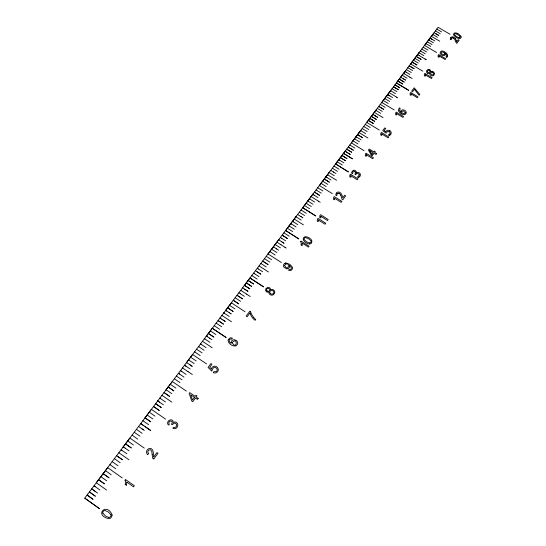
<?xml version="1.0" encoding="UTF-8"?>
<svg xmlns="http://www.w3.org/2000/svg" width="546" height="546" viewBox="0 0 546 546"><rect width="100%" height="100%" fill="white"/><g stroke="black" fill="none" stroke-linecap="round" stroke-linejoin="round"><path stroke-width="0.82" d="M447.508 55.999L447.072 57.091M213.452 372.502C213.718 370.652 215.916 372.597 216.742 371.014C217.595 370.065 217.158 368.53 216.12 367.902C213.322 365.786 212.38 369.649 211.78 371.157L208.074 367.424L210.899 363.588L211.916 364.264L209.678 367.308L211.568 369.212A3.249 3.112 -0.1 0 1 212.107 367.369C213.739 365.117 217.458 366.257 218.154 368.748A3.187 3.058 -0.1 0 1 217.984 371.027L217.772 371.355A3.296 3.167 -0.1 0 1 213.377 372.638M385.885 131.593L386.036 131.368A3.235 2.71 19.5 0 1 387.64 130.296A2.355 1.972 19.5 0 1 389.107 130.446L389.824 130.781M359.828 176.426L360.258 175.628A2.791 2.402 18.7 0 0 360.367 174.386A2.614 2.252 18.7 0 0 359.172 172.829A2.375 2.047 18.7 0 0 357.596 172.393A2.327 2 18.7 0 0 356.313 172.946M153.788 456.886L156.948 452.552L157.999 453.282L153.788 459.056A2.505 2.409 -37.4 0 1 153.126 458.408M371.935 154.402L373.164 152.723L369.656 150.505M249.918 313.029L247.188 316.741L246.191 316.086L249.802 311.186L250.607 311.711M125.02 480.241L125.546 479.531L134.357 485.749L133.552 486.855L126.679 482.002A8.77 8.292 -43.1 0 1 126.283 485.169M300.669 241.673L301.071 241.127L309.05 246.232L308.435 247.079L302.211 243.1A7.378 6.641 14.9 0 1 302.081 245.577L301.167 244.977M129.593 438.438L96.294 482.753L106.579 490.042M122.925 447.276L129.866 438.015M144.663 418.304L172.167 381.709M165.752 390.199L192.574 354.518L206.538 363.882M186.22 362.933L192.567 354.47M206.095 336.452L212.257 328.235M225.396 310.735L313.131 193.823M244.151 285.742L249.972 277.982M268.038 253.904L279.04 239.25M285.647 230.501L298.853 238.943L285.626 230.521L296.314 216.23M329.504 172.004L302.743 207.712L315.813 215.991L302.73 207.733M345.447 150.757L319.39 185.531L332.323 193.646M360.981 130.064L335.599 163.93L348.382 171.915L335.599 163.93M376.119 109.889L351.385 142.895L364.059 150.703M390.881 90.22L366.769 122.4L379.313 130.057M394.178 109.937L381.75 102.436L405.275 71.041M396.382 82.937L408.674 90.322L396.369 82.958L419.314 52.334M433.012 34.077L410.64 63.937M107.385 468.038L84.746 498.143L99.522 508.701M151.269 409.555L129.9 438.035L144.294 448.116M192.595 354.49L231.388 302.791L245.045 311.759M352.272 171.314L352.887 170.707A2.068 1.781 18.3 0 1 353.774 170.338M336.411 193.059L337.23 192.315A2.082 1.815 17.7 0 1 338.145 192.021A2.764 2.409 17.7 0 1 340.015 192.533A4.416 3.856 17.7 0 1 341.584 194.315A14.824 12.981 16.9 0 1 342.492 196.908L342.765 197.843L344.683 195.25L345.659 195.864L342.779 199.802L342.062 199.345L341.653 197.918A21.567 18.933 16.3 0 0 340.765 195.229M450.743 37.667L451.433 37.06A1.891 1.488 20.4 0 1 452.238 36.835A2.512 1.972 20.4 0 1 453.931 37.299A4.013 3.153 20.4 0 1 455.425 38.814M171.635 424.099C172.447 426.133 173.498 421.969 175.403 423.321C177.348 424.017 176.911 427.088 174.952 427.402C169.444 427.702 176.433 430.364 177.389 426.726C178.835 424.645 176.781 421.335 174.263 422.065C172.55 423.669 173.71 419.983 171.601 419.949C169.779 419.383 167.847 420.966 167.629 422.768C167.056 424.378 169.69 426.344 169.185 423.969C168.721 423.409 168.659 422.556 169.076 421.942C169.738 420.454 172.29 420.898 172.229 422.584A2.682 2.587 -24.3 0 1 171.703 424.01M147.7 454.565L148.642 453.61L147.673 451.904L148.683 450.047L150.553 449.754L151.74 451.358A18.994 18.1 -36.8 0 1 152.075 453.808L152.163 454.6M108.77 517.41L105.979 516.25A21.403 20.202 -46.5 0 1 105.18 515.683L102.894 513.138M309.678 243.939C306.272 244.383 299.911 238.561 305.194 236.65C308.183 236.643 313.684 239.674 311.445 243.1A2.655 2.382 16.5 0 1 309.678 243.96M309.439 242.956L307.002 241.994A17.636 15.704 16.8 0 1 306.286 241.544L304.177 239.551A1.727 1.549 16 0 1 305.733 237.585L308.149 238.547A17.963 16.223 15.7 0 1 309.091 239.148L310.927 240.916A1.774 1.59 16.5 0 1 309.439 243.025M458.899 37.572L459.65 37.613A0.928 0.723 20.6 0 0 460.114 37.346L460.148 37.278A1.065 0.839 20.6 0 0 460.176 36.705L459.787 36.145M450.334 39.476L451.289 39.681A2.798 2.198 20.5 0 1 451.453 38.322M457.214 33.32L456.511 33.074A3.958 3.105 20.5 0 0 455.692 32.91L455.248 32.89A2.095 1.645 20.4 0 0 454.163 33.245L453.63 33.913A2.218 1.74 20.4 0 0 453.624 35.053L456.128 37.442A8.204 6.422 20.6 0 0 457.678 38.206L458.039 38.322A4.232 3.317 20.6 0 0 459.056 38.548L459.65 38.554A2.116 1.658 20.6 0 0 460.708 38.138L461.145 37.551A2.164 1.699 20.6 0 0 461.179 36.527L458.777 34.118A8.599 6.764 20.5 0 0 457.214 33.313M450.061 34.309L438.104 27.3L424.549 45.407L436.602 52.525M436.766 29.122L441.543 31.893M389.25 131.757L387.462 131.566L386.042 133.149L382.773 130.61L384.78 127.887L385.722 128.46L384.2 130.535L385.769 131.784M435.421 30.917L440.199 33.695M434.07 32.712L438.854 35.497L435.872 33.77M433.033 34.678L437.496 37.319M431.367 36.323L439.762 41.237M430.323 38.295L434.8 40.93M430.016 38.118L432.104 39.367M428.644 39.947L429.258 40.288M429.245 40.302L433.442 42.752M427.293 41.749L432.084 44.574M425.907 43.591L430.719 46.403M446.833 57.439L445.993 56.948A2.512 1.993 20.4 0 0 446.171 56.709L446.526 55.794A2.437 1.938 20.4 0 0 446.314 54.586A4.129 3.283 20.3 0 0 445.167 53.283A2.245 1.788 20.3 0 1 444.97 54.818M423.157 47.256L427.982 50.075M421.778 49.092L426.603 51.918M420.4 50.935L425.225 53.767M423.832 55.637L419.028 52.764M417.622 54.634L419.239 55.562M422.392 57.467L426.105 59.637M425.034 59.029L426.092 59.657M417.158 57.009L421.075 59.337M416.243 56.47L421.062 59.357M415.151 58.511L414.851 58.333L419.683 61.2M419.226 55.583L422.406 57.446M413.452 60.197L418.284 63.07M416.891 64.947L412.046 62.067L416.878 64.967M410.626 63.957L422.809 71.192M409.227 65.82L414.08 68.707M409.213 65.834L414.066 68.728M407.801 67.718L412.674 70.598M411.261 72.495L406.388 69.608M405.896 72.031L409.834 74.406M403.542 73.396L404.095 73.703M409.957 77.239L412.107 78.494M402.129 75.28L407.002 78.201M404.982 71.485L406.19 72.236M404.081 73.724L409.971 77.218M403.146 78.658L405.576 80.112L400.682 77.211M393.489 86.794L398.396 89.749L393.475 86.814M396.942 91.687L392.021 88.752M395.481 93.653L390.581 90.67M396.655 97.195L397.754 97.823M387.653 94.567L392.581 97.543M387.64 94.588L389.803 95.891M389.1 92.636L396.676 97.174M386.172 96.54L391.12 99.502M384.698 98.505L389.653 101.467M383.224 100.471L388.179 103.44M380.269 104.416L385.23 107.391M382.261 111.37L377.293 108.381M372.816 114.346L377.771 117.39L373.444 114.728M375.812 110.347L380.774 113.363M374.297 112.367L383.033 117.649M376.29 119.383L371.307 116.353L376.269 119.403M369.799 118.359L374.781 121.403L369.785 118.38M365.233 124.44L370.249 127.477M363.711 126.474L368.727 129.518M362.182 128.515L367.205 131.559M360.967 130.747L365.677 133.606M359.111 132.603L367.936 137.988M357.589 134.63L362.612 137.715M357.575 134.65L362.599 137.735M356.026 136.712L356.681 137.08M356.347 136.903L361.077 139.783M354.497 138.752L359.527 141.851M352.928 140.841L357.985 143.926M289.51 265.431L289.387 265.356A2.757 2.512 14.6 0 1 289.585 266.714A2.655 2.416 14.6 0 1 289.175 267.731A2.996 2.73 14.6 0 1 288.814 268.134A2.593 2.368 14.6 0 1 287.906 268.646A3.017 2.744 14.6 0 1 287.053 268.789A2.832 2.58 14.6 0 1 286.466 268.748L283.831 267.035A2.914 2.655 14.5 0 1 283.49 266.236L283.415 265.69A2.744 2.498 14.5 0 1 283.531 264.899L284.056 263.991A3.044 2.771 14.5 0 1 286.172 262.988L289.974 264.469L292.458 267.212A2.955 2.689 15 0 1 292.403 268.96L291.175 270.366A2.368 2.157 15.1 0 1 289.83 270.645L288.595 270.284L289.134 269.355L290.759 269.437L291.571 267.977L289.571 265.472M349.809 144.997L354.88 148.089M353.317 150.177L348.259 147.058L353.303 150.198M346.696 149.147L351.754 152.273L346.676 149.167M343.543 153.344L352.443 158.852L343.53 153.365M343.878 162.838L338.773 159.698L339.435 160.08M337.182 161.828L342.287 164.967M333.981 166.086L339.1 169.24M332.377 168.229L337.503 171.389M333.333 171.97L335.892 173.539M330.767 170.372L333.667 172.147M329.149 172.522L334.288 175.696M327.532 174.679L336.541 180.276M326.897 177.43L325.928 176.822L331.053 180.03M322.652 181.183L327.805 184.384M321.014 183.367L326.18 186.568M317.731 187.742L322.904 190.957M316.079 189.94L321.26 193.161M314.087 195.154L317.956 197.591M318.489 201.221L320.209 202.273M309.439 198.792L314.639 202.034M312.769 194.356L314.394 195.379M311.111 196.567L318.509 201.201M307.767 201.017L312.974 204.272M311.302 206.511L306.094 203.249L306.763 203.644M304.415 205.487L309.63 208.756M301.037 209.985L306.265 213.268M299.345 212.244L304.579 215.527M300.914 216.585L302.887 217.799L302.539 217.615M297.645 214.503L301.255 216.762M295.946 216.776L301.187 220.072M294.239 219.048L303.433 224.87M293.202 221.731L292.54 221.307L297.775 224.645M290.827 223.594L291.489 224.017M291.468 224.044L296.069 226.938M289.087 225.914L294.349 229.238M287.36 228.214L292.629 231.552M283.893 232.835L289.175 236.179M281.736 238.336L285.681 240.868M282.309 242.124L283.954 243.182M281.299 241.516L283.934 243.202M285.019 247.372L286.193 248.096M275.136 244.499L280.446 247.877M280.419 237.455L281.75 238.309M278.651 239.81L281.32 241.489M276.897 242.151L285.032 247.345M280.391 244.396L280.972 244.772M273.389 246.826L276.692 248.983M276.378 248.751L278.692 250.239M271.601 249.208L276.924 252.6M269.826 251.57L275.157 254.975M268.052 253.945L281.415 262.544M266.264 256.32L271.601 259.739M264.476 258.708L269.82 262.128M266.236 266.933L260.879 263.493M268.475 271.963L259.077 265.902M257.623 268.509L257.289 268.291L258.299 268.946M258.278 268.966L262.633 271.765M255.473 270.707L260.824 274.188L257.139 271.826M253.972 273.375L259.009 276.624M253.631 273.157L254.668 273.792M251.808 275.587L257.193 279.061M263.486 286.8L250 278.003L263.472 286.827M248.164 280.446L253.542 283.961M248.143 280.473L253.521 283.981M251.706 286.418L246.321 282.896L251.686 286.445M244.478 285.36L249.863 288.882L244.458 285.381M244.656 289.155L248.02 291.359L242.608 287.851M240.752 290.322L246.703 294.192M246.683 294.212L250.245 296.512M238.889 292.799L240.267 293.673M240.254 293.693L244.315 296.328M235.149 297.782L240.588 301.324M233.292 300.259L238.718 303.835M233.272 300.286L238.698 303.856M229.504 305.31L234.957 308.872M229.122 312.619L231.176 313.943L230.815 313.738M229.477 312.817L225.73 310.34L226.74 311.043M229.279 316.489L223.805 312.899M221.894 315.445L231.497 321.771M219.983 317.997L221.717 319.11M223.826 312.878L224.167 313.104M221.703 319.137L225.464 321.601M223.061 320.045L224.761 321.171M216.134 323.123L221.628 326.74M214.203 325.696L219.704 329.32M226.071 337.442L212.285 328.255L226.051 337.469M210.319 330.869L215.834 334.507M208.395 333.442L213.895 337.114L208.374 333.47M209.521 338.145L211.923 339.755M209.882 338.349L206.436 336.043L207.111 336.534M209.992 342.349L204.457 338.684L204.825 338.889M202.491 341.305L212.196 347.768M200.539 343.905L201.583 344.601M200.519 343.932L206.067 347.611M198.915 346.771L198.56 346.539L204.095 350.252M196.56 349.208L202.116 352.9M194.567 351.856L200.136 355.562M190.574 357.18L196.15 360.899M188.568 359.855L194.151 363.581M192.144 366.277L186.575 362.51M190.042 364.892L192.124 366.305M190.131 368.973L184.555 365.199L186.288 366.414M182.514 367.922L188.036 371.669M188.049 371.642L192.329 374.536M181.211 371.082L180.501 370.604L181.907 371.56M181.893 371.587L186.09 374.392M179.525 374.037L178.467 373.321L184.036 377.143M176.406 376.064L182.023 379.845M174.351 378.794L179.982 382.582M172.297 381.538L186.411 391.107M170.236 384.282L175.88 388.083M168.188 387.005L173.819 390.847M168.168 387.032L173.799 390.875M166.12 389.769L171.731 393.646M169.676 396.396L164.749 393.031M169.656 396.423L164.018 392.567M161.93 395.352L171.86 402.109M159.862 398.109L160.579 398.594M159.841 398.136L165.513 401.986M157.76 400.907L159.541 402.122M157.739 400.935L163.397 404.818M155.658 403.706L161.323 407.603L155.637 403.74M151.406 409.37L165.663 419.192M149.283 412.203L154.968 416.12M147.174 415.015L152.846 418.966M145.755 418.359L150.73 421.799L145.038 417.861M148.594 424.658L142.875 420.741M150.764 430.521L145.14 426.631M150.744 430.548L140.725 423.607L143.891 425.764M138.568 426.481L144.301 430.419M142.144 428.965L143.209 429.702M136.425 429.333L142.124 433.34M134.234 432.255L139.981 436.206M132.084 435.128L137.79 439.148M127.709 440.95L133.436 444.99M131.265 447.897L125.512 443.878L131.245 447.932M125.095 448.116L129.047 450.873M123.307 446.812L125.116 448.082M126.863 453.801L121.096 449.761L121.806 450.3M118.857 452.743L129.013 459.821M116.639 455.705L122.434 459.732L118.093 456.729M114.428 458.647L120.188 462.749M112.169 461.663L117.984 465.711M109.944 464.626L115.718 468.741M107.692 467.622L122.249 477.941M125.28 484.438L126.324 485.176M105.433 470.632L111.227 474.767M108.988 477.77L103.167 473.655L108.968 477.798M106.695 480.835L100.894 476.678M95.141 486.609L94.035 485.824L99.877 489.98M99.352 480.241L104.45 483.852L98.594 479.75M95.031 491.236L91.735 488.888L97.563 493.086M84.794 498.136L99.543 508.674M388.636 134.917L389.332 135.64A4.279 3.583 19.4 0 0 390.697 134.452A3.18 2.669 19.5 0 0 389.926 130.658M369.628 150.539L371.915 154.388M456.381 40.998L456.654 41.783L458.237 39.66L459.131 40.186L456.777 43.414L455.671 41.824A19.56 15.486 19.8 0 0 454.736 39.565A3.447 2.71 20.4 0 0 453.467 38.152M110.777 514.653L108.791 512.407A22.188 20.639 -50.3 0 0 107.739 511.657L104.969 510.496A2.109 1.979 -48.2 0 0 102.805 513.165M300.73 241.653A5.904 5.317 14.9 0 1 301.064 244.949M285.073 263.24A3.16 2.88 14.5 0 1 285.497 263.09M250.054 313.001A13.821 12.892 12.3 0 0 255.098 320.338L255.74 319.451A12.538 11.698 12.3 0 1 253.754 317.608M253.822 317.554A15.158 14.121 12.6 0 1 250.6 311.718M153.774 456.886A5.01 4.825 -36.8 0 1 153.556 455.76C153.392 453.037 153.515 447.918 149.44 448.437A3.699 3.549 -35.7 0 0 147.625 454.647M152.955 458.483A9.193 8.873 -36.7 0 1 152.279 454.6M125.095 480.214A7.016 6.634 -43.1 0 1 125.157 484.411M110.865 514.619A2.17 2.034 -49.1 0 1 108.77 517.499M337.237 193.857A1.611 1.406 17.8 0 1 338.233 193.188M337.169 193.823A3.078 2.689 17.9 0 0 336.902 195.454L335.824 195.236A3.945 3.447 17.9 0 1 336.438 193.079M338.254 193.223A1.863 1.624 17.7 0 1 339.4 193.605M339.441 193.564A3.795 3.317 17.7 0 1 340.711 195.243M353.747 170.195A2.28 1.966 18.3 0 1 356.265 172.925M352.313 171.342A3.986 3.433 18.5 0 0 351.624 173.232L352.661 173.505A3.003 2.587 18.5 0 1 353.03 172.099A1.413 1.215 18.3 0 1 354.886 171.676M359.78 176.399A4.211 3.624 18.5 0 1 358.251 177.709L357.528 176.877A3.419 2.948 18.5 0 0 358.852 175.88M359.207 174.659A1.972 1.693 18.6 0 1 358.831 175.867M359.145 174.659A1.658 1.433 18.7 0 0 358.429 173.771A1.618 1.392 18.7 0 0 357.016 173.505A2.361 2.034 18.7 0 0 355.985 174.304L355.664 174.727L354.839 174.215L355.139 173.799A2.184 1.884 18.3 0 0 355.446 172.782M354.825 171.792A1.379 1.188 18.3 0 1 355.48 172.782M389.851 133.975A3.556 2.976 19.4 0 1 388.643 134.923M389.864 133.982A1.979 1.658 19.5 0 0 390.117 132.842A1.87 1.563 19.5 0 0 389.237 131.777M398.751 110.865A4.156 3.433 19.7 0 1 398.717 109.282A5.692 4.696 19.8 0 1 399.372 107.883L400.225 108.388L399.658 109.992A2.375 1.959 19.7 0 0 399.788 110.654A3.72 3.071 19.8 0 0 400.976 112.285A2.409 1.993 19.8 0 1 401.194 110.538L402.648 109.753L404.675 110.319A3.378 2.791 19.8 0 1 406.128 111.882A2.484 2.054 19.9 0 1 406.087 113.37L405.617 114.018A2.587 2.136 19.8 0 1 403.979 114.646A4.409 3.645 19.8 0 1 401.399 113.78M401.406 113.759A5.733 4.73 19.8 0 1 398.676 110.886M432.978 72.707A1.461 1.174 20.3 0 1 433.51 74.406M433.538 74.433A1.502 1.208 20.3 0 1 431.517 74.556A1.836 1.474 20.3 0 1 430.712 72.871A2.71 2.184 20.4 0 1 431.784 72.447A1.624 1.31 20.3 0 1 432.944 72.761M427.525 71.69A1.256 1.01 20.1 0 1 427.695 70.898A1.174 0.949 20.1 0 1 428.446 70.461A1.474 1.188 20.1 0 1 429.347 70.768M427.552 71.69A1.345 1.078 20.1 0 0 428.146 72.325A1.338 1.072 20.1 0 0 429.129 72.563A2.471 1.993 20 0 0 430.064 72.188A1.645 1.324 20.1 0 0 429.368 70.741M427.614 73.191A2.211 1.781 20.1 0 0 429.804 73.273A2.6 2.095 20.3 0 0 430.999 75.525A2.191 1.768 20.3 0 0 432.705 75.826A2.477 1.993 20.3 0 0 433.797 75.314L434.65 73.546L433.469 71.833A2.177 1.754 20.3 0 0 432.132 71.444M427.545 73.253A2.45 1.972 20.1 0 1 426.924 70.4L427.579 69.806A1.843 1.481 20.1 0 1 428.337 69.567M430.828 71.744A2.505 2.013 20 0 0 430.603 70.646A2.047 1.652 20.1 0 0 429.825 69.915M428.337 69.574A2.095 1.686 20.1 0 1 429.825 69.908M430.876 71.772A2.88 2.321 20.3 0 1 432.132 71.451M444.219 52.778A1.181 0.935 20.3 0 0 443.946 52.6A3.665 2.914 20.3 0 0 442.349 51.945L442.253 51.966A1.228 0.976 20.3 0 0 441.264 52.32C440.738 53.774 443.297 55.248 444.362 54.15A1.556 1.235 20.3 0 0 444.335 52.894M447.508 55.999A3.638 2.894 20.4 0 0 447.194 54.197A6.02 4.791 20.3 0 0 444.935 52.02A4.58 3.645 20.3 0 0 442.287 50.99A2.286 1.815 20.3 0 0 440.786 51.549L440.404 52.034A2.546 2.027 20.3 0 0 440.315 53.542A3.153 2.505 20.3 0 0 441.728 55.037A2.518 2 20.3 0 0 445.127 54.928M451.522 38.35A1.461 1.147 20.4 0 1 452.375 37.81M452.395 37.845A1.693 1.331 20.4 0 1 453.439 38.179M450.313 39.469A3.583 2.819 20.5 0 1 450.771 37.681M455.446 38.807A13.452 10.62 20 0 1 456.367 40.998M459.807 36.132A7.221 5.678 20.5 0 0 457.985 34.835A7.071 5.562 20.5 0 0 455.855 33.832L455.173 33.804A0.99 0.778 20.4 0 0 454.647 34.043L454.606 34.098A0.894 0.703 20.4 0 0 454.504 34.507L454.722 35.005A2.716 2.129 20.5 0 0 454.982 35.333L455.248 35.592A7.931 6.204 20.5 0 0 456.695 36.596A6.893 5.399 20.6 0 0 458.893 37.613M112.142 515.117L111.145 517.512A3.249 3.051 -49.1 0 1 108.941 518.72C93.318 515.185 107.071 501.713 112.142 515.117M270.611 289.291L270.543 289.858L271.758 289.4L273.123 289.639L274.713 291.175L274.72 293.229L273.055 294.963L271.608 295.202L270.209 294.744L269.035 293.53L268.994 291.967L266.919 292.171L265.52 290.54L265.936 288.622L267.642 287.387L269.697 287.749L270.611 289.291M439.066 55.958L439.052 57.262L438.11 56.975L438.151 55.248L438.663 54.545L445.748 58.736L445.181 59.555L439.073 55.945M284.521 265.417C289.141 273.512 290.219 259.159 284.521 265.417M425.3 74.85L425.273 76.181L424.324 75.894L424.378 74.12L424.904 73.41L432.063 77.675L431.477 78.508L425.307 74.836M411.097 93.946L411.063 95.318L410.101 95.018L410.176 93.209L410.715 92.479L417.943 96.819L417.342 97.679L411.111 93.932M232.132 342.69C236.937 351.078 238.165 335.681 232.132 342.69M396.642 113.595L396.601 114.994L395.625 114.694L395.713 112.845L396.266 112.094L403.562 116.516L402.948 117.397L396.642 113.595M381.797 133.988L381.743 135.415L380.753 135.115L380.855 133.217L381.422 132.446L388.8 136.95L388.172 137.858L381.797 133.988M366.352 154.777L366.284 156.245L365.281 155.938L365.404 153.992L365.984 153.201L373.437 157.794L372.788 158.722L366.366 154.764M350.832 175.771L350.757 177.273L349.74 176.959L349.877 174.966L350.477 174.16L358.005 178.835L357.337 179.791L350.832 175.771M334.616 198.253L334.521 199.795L333.49 199.481L333.647 197.434L334.261 196.601L341.871 201.378L341.189 202.354L334.623 198.239M318.386 220.024L318.27 221.601L317.233 221.28L317.41 219.185L318.038 218.332L325.723 223.205L325.02 224.208L318.393 220.004M320.871 216.339L320.761 217.909L319.724 217.588L319.895 215.506L320.522 214.653L328.194 219.512L327.498 220.509L320.884 216.325M405.214 112.729L405.05 113.199A1.413 1.167 19.9 0 1 403.924 113.657A3.31 2.73 19.8 0 1 402.32 113.056A1.556 1.29 19.8 0 1 401.788 111.302L403.644 111.029L405.214 112.729M228.358 339.639L228.235 339.96A2.928 2.771 5.7 0 0 228.112 340.936C228.829 343.946 232.405 346.437 235.483 345.959A3.023 2.873 6.5 0 0 236.404 345.509L237.469 344.219A2.901 2.75 6.6 0 0 237.578 342.281L237.421 341.898A3.89 3.692 6.4 0 0 236.097 340.431L234.896 339.878A3.01 2.86 6.4 0 0 233.668 339.81L232.814 340.049A2.71 2.566 6.4 0 0 232.105 340.513L231.722 340.943A2.976 2.826 6.4 0 0 231.224 342.171A2.703 2.559 6.4 0 0 231.258 343.038C231.395 344.014 229.054 341.803 229.197 340.656A1.802 1.706 5.7 0 1 230.583 338.97A2.45 2.321 5.6 0 1 231.797 339.223L232.405 338.179L231.129 337.817A2.539 2.402 5.7 0 0 229.695 338.145L228.358 339.639M419.751 94.383L419.096 95.277L414.448 89.251L412.571 91.762L411.65 91.209L414.161 87.797L419.751 94.383M376.638 153.597L376.003 154.47L374.024 153.255L372.147 155.822L371.41 155.371L368.448 150.054L369.205 149.031L373.798 151.849L374.358 151.092L375.225 151.617L374.665 152.382L376.638 153.597M198.178 398.389L197.44 399.392L195.441 398.027L192.752 401.699L191.776 401.037L189.121 393.42L189.708 392.622L195.195 396.355L196.007 395.256L196.976 395.918L196.171 397.024L198.178 398.389M194.465 397.358L192.513 400.027L190.684 394.785L194.465 397.358M404.149 82.03L399.262 79.102L404.136 82.05M402.716 83.954L397.822 81.02L402.702 83.968M399.836 87.81L394.935 84.862L399.822 87.831M383.749 109.377L378.794 106.374L383.736 109.398M373.273 123.423L368.284 120.379L373.259 123.444M350.191 154.375L345.12 151.242L350.17 154.395M342.608 155.849L341.967 155.453L347.024 158.62L342.608 155.849M345.461 160.715L340.376 157.562L345.447 160.736M325.593 179.798L324.297 178.992L329.415 182.227L325.593 179.798M319.608 195.372L314.441 192.124L319.594 195.393M287.435 238.506L282.166 235.135L287.421 238.534M268.031 264.53L262.701 261.077L268.011 264.551M242.451 298.819L237.039 295.263L242.438 298.846M233.067 311.404L227.627 307.808L233.053 311.432M218.427 320.761L218.079 320.529L223.532 324.194L218.427 320.761M159.214 410.421L153.549 406.524L159.193 410.449M95.284 496.143L89.421 491.966L95.257 496.171M92.97 499.242L87.107 495.051L92.95 499.269M267.008 290.888A1.611 1.481 12.6 0 0 269.669 290.254A1.611 1.481 12.6 0 0 267.67 288.404A1.611 1.481 12.6 0 0 267.008 290.888M270.468 293.618A2.034 1.884 13.2 0 0 273.826 292.765A2.034 1.884 13.2 0 0 271.246 290.452A2.034 1.884 13.2 0 0 270.468 293.618"/></g></svg>
